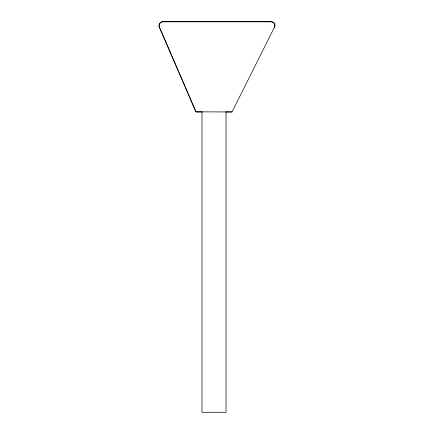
<?xml version="1.0" encoding="UTF-8"?>
<svg xmlns="http://www.w3.org/2000/svg" width="434" height="434" viewBox="0 0 434 434"><rect width="100%" height="100%" fill="white"/><g stroke="black" fill="none" stroke-linecap="round" stroke-linejoin="round"><path stroke-width="0.65" d="M226.033 111.95L232.038 111.95L274.521 27.071A3.711 3.711 0 0 0 271.207 21.7L163.038 21.7A3.922 3.922 0 0 0 159.414 27.217L195.984 111.95L201.994 111.95M160.607 22.622A3.922 3.922 0 0 1 163.038 21.809L271.207 21.809A3.711 3.711 0 0 1 271.83 21.863M159.414 27.217L195.984 111.836L232.038 111.95M274.521 27.071L274.521 27.179A3.711 3.711 0 0 0 272.438 22.02M226.033 111.836L226.033 412.3L201.994 412.3L201.994 111.836M159.414 27.326A3.922 3.922 0 0 1 160.124 23.062"/></g></svg>
